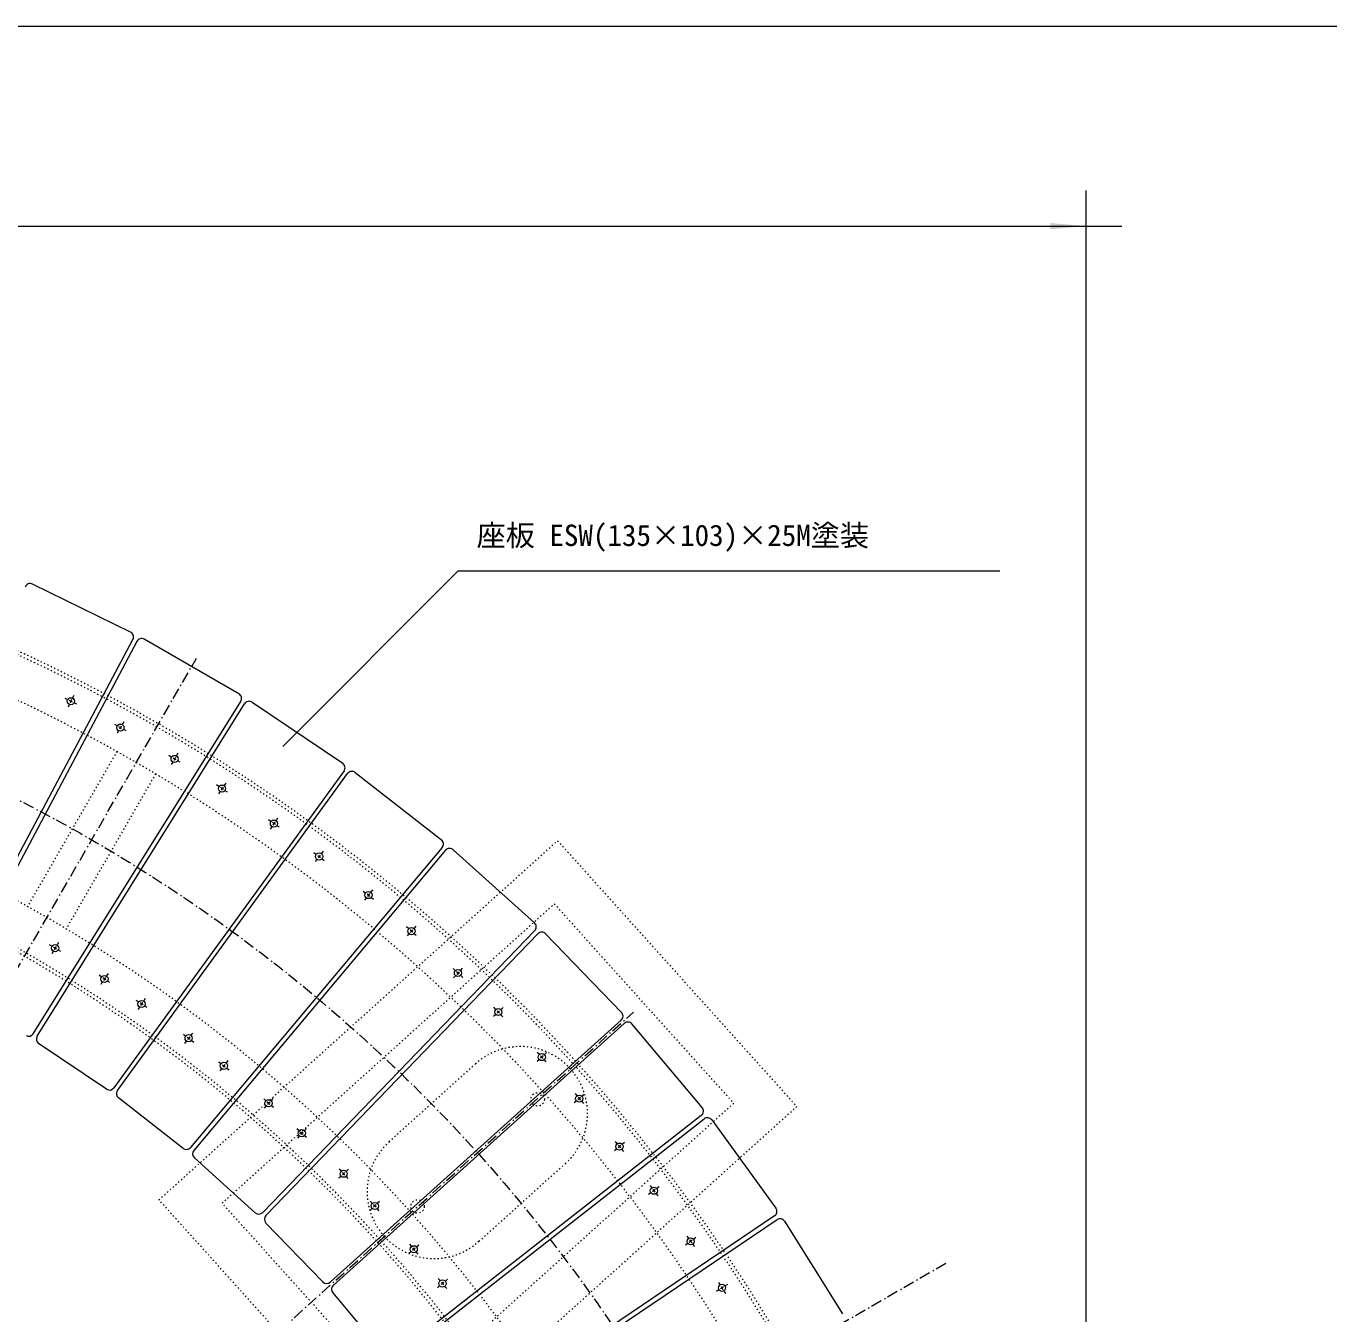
# Model space of a CAD drawing. Units: millimetres, scale not verified. Extents: x -3900 to 3900, y -2750 to 2750.
# Drawn here: x -634 to 823, y 1310 to 2750 of the extents above; entities that cross this region are included whole.
import ezdxf
from ezdxf.enums import TextEntityAlignment as Align

# ---------------------------------------------------------------- set-up
doc = ezdxf.new("R2010")
doc.units = ezdxf.units.MM
doc.header["$LTSCALE"] = 20
doc.linetypes.add('USER5', pattern=[0.208282, 0.069427, -0.138855])
doc.linetypes.add('USER6', pattern=[1.041641, 0.625, -0.208282, 0.069427, -0.138931])
doc.layers.add('0-1_IMPORTED', color=30, linetype='Continuous', lineweight=18)
doc.styles.add('ＭＳ ゴシック', font='')
doc.styles.get('ＭＳ ゴシック').set_extended_font_data('MS Gothic')

msp = doc.modelspace()

# ---------------------------------------------------------------- linework, layer by layer
at = {"layer": '0-1_IMPORTED', "color": 1}
for p, q in [((551.5, 1082.8), (551.5, 2566.34)), ((-3448.5, 2526.34), (551.5, 2526.34)), ((551.5, 2526.34), (591.5, 2526.34)), ((-151.34, 2140.57), (-347.22, 1944.68)), ((455.14, 2140.57), (-151.34, 2140.57))]:
    msp.add_line(p, q, dxfattribs=at)
at = {"layer": '0-1_IMPORTED'}
for p, q in [((-720.31, 1677.66), (-514.69, 2064.39)), ((-510.27, 2062.04), (-715.9, 1675.32)), ((-396.17, 2003.33), (-501.97, 2064.42)), ((-587.99, 1997.05), (-590.7, 1998.37)), ((-583.26, 1996.97), (-585.02, 1993.38)), ((-580.94, 2001.74), (-582.26, 1999.02)), ((-621.94, 1620.87), (-389.84, 1992.31)), ((-586.02, 1991.32), (-587.34, 1988.61)), ((-582.34, 1994.3), (-585.94, 1996.05)), ((-577.58, 1991.97), (-580.29, 1993.29)), ((-532.43, 1967.86), (-535.04, 1969.37)), ((-525.06, 1972.02), (-526.57, 1969.41)), ((-530.88, 1962), (-532.4, 1959.39)), ((-527, 1964.7), (-530.46, 1966.71)), ((-527.72, 1967.43), (-529.73, 1963.98)), ((-522.42, 1962.03), (-525.02, 1963.55)), ((-471.81, 1932.86), (-474.42, 1934.38)), ((-470.26, 1927), (-471.78, 1924.39)), ((-466.38, 1929.7), (-469.83, 1931.71)), ((-467.1, 1932.43), (-469.11, 1928.98)), ((-464.44, 1937.02), (-465.95, 1934.41)), ((-461.79, 1927.03), (-464.4, 1928.55)), ((-418.61, 1899.95), (-421.11, 1901.63)), ((-413.4, 1896.43), (-416.71, 1898.67)), ((-413.94, 1899.21), (-416.17, 1895.89)), ((-410.97, 1903.6), (-412.66, 1901.1)), ((-409, 1893.47), (-411.5, 1895.15)), ((-417.45, 1894), (-419.14, 1891.5)), ((-360.57, 1860.8), (-363.07, 1862.49)), ((-359.42, 1854.85), (-361.11, 1852.35)), ((-355.36, 1857.29), (-358.68, 1859.53)), ((-355.9, 1860.07), (-358.14, 1856.75)), ((-352.94, 1864.46), (-354.62, 1861.96)), ((-350.97, 1854.32), (-353.47, 1856.01)), ((-312.18, 1826.12), (-309.79, 1824.27)), ((-307.99, 1822.87), (-304.83, 1820.41)), ((-305.18, 1823.22), (-307.63, 1820.06)), ((-301.93, 1827.41), (-303.78, 1825.03)), ((-309.04, 1818.25), (-310.89, 1815.87)), ((-303.02, 1819.01), (-300.64, 1817.16)), ((-257.02, 1783.02), (-254.63, 1781.17)), ((-252.83, 1779.77), (-249.67, 1777.32)), ((-250.02, 1780.12), (-252.47, 1776.96)), ((-246.77, 1784.31), (-248.62, 1781.93)), ((-253.88, 1775.16), (-255.73, 1772.78)), ((-247.86, 1775.92), (-245.48, 1774.07)), ((-369.56, 1423.69), (-65.3, 1738.76)), ((-61.71, 1735.28), (-365.96, 1420.22)), ((-206.35, 1741.07), (-208.59, 1743.09)), ((-206.03, 1735.02), (-208.05, 1732.78)), ((-201.68, 1736.87), (-204.65, 1739.54)), ((-201.83, 1739.69), (-204.5, 1736.72)), ((-198.28, 1743.63), (-200.3, 1741.39)), ((-197.74, 1733.32), (-199.98, 1735.34)), ((31.8, 1647.4), (-53.07, 1735.28)), ((-605.47, 1721.35), (-608.08, 1722.87)), ((-600.04, 1718.19), (-603.49, 1720.2)), ((-600.76, 1720.93), (-602.77, 1717.47)), ((-598.09, 1725.51), (-599.61, 1722.9)), ((-603.92, 1715.49), (-605.44, 1712.89)), ((-595.45, 1715.53), (-598.06, 1717.04)), ((-542.48, 1690.75), (-544.16, 1688.25)), ((-154.33, 1694.23), (-156.57, 1696.25)), ((-149.66, 1690.03), (-152.63, 1692.7)), ((-149.81, 1692.85), (-152.48, 1689.88)), ((-146.26, 1696.79), (-148.28, 1694.55)), ((-550.11, 1687.1), (-552.61, 1688.78)), ((-548.96, 1681.15), (-550.64, 1678.65)), ((-544.9, 1683.58), (-548.22, 1685.82)), ((-545.44, 1686.36), (-547.68, 1683.04)), ((-540.51, 1680.62), (-543.01, 1682.3)), ((-154.01, 1688.18), (-156.03, 1685.94)), ((-145.72, 1686.48), (-147.96, 1688.5)), ((-501.02, 1662.79), (-502.71, 1660.29)), ((-508.66, 1659.14), (-511.16, 1660.82)), ((-507.51, 1653.19), (-509.19, 1650.69)), ((-503.45, 1655.62), (-506.77, 1657.86)), ((-503.99, 1658.4), (-506.23, 1655.08)), ((-499.06, 1652.66), (-501.56, 1654.34)), ((-108.97, 1650.86), (-111.06, 1653.03)), ((-104.56, 1649.15), (-107.44, 1646.38)), ((-104.62, 1646.32), (-107.39, 1649.21)), ((-100.73, 1652.82), (-102.91, 1650.73)), ((-294, 1345.7), (31.49, 1638.77)), ((34.84, 1635.06), (-290.65, 1341.98)), ((-109.09, 1644.8), (-111.27, 1642.71)), ((-100.94, 1642.5), (-103.03, 1644.67)), ((121.98, 1540.86), (43.45, 1634.45)), ((-458.21, 1622.96), (-455.83, 1621.11)), ((-454.02, 1619.71), (-450.86, 1617.25)), ((-451.22, 1620.06), (-453.67, 1616.9)), ((-447.97, 1624.25), (-449.81, 1621.87)), ((-544.26, 1561.49), (-620.21, 1612.72)), ((-455.07, 1615.09), (-456.92, 1612.71)), ((-449.06, 1615.85), (-446.68, 1614)), ((-418.73, 1592.11), (-416.35, 1590.26)), ((-414.54, 1588.86), (-411.38, 1586.41)), ((-411.74, 1589.21), (-414.19, 1586.05)), ((-408.48, 1593.4), (-410.33, 1591.02)), ((-60.47, 1594.44), (-62.64, 1592.35)), ((-60.34, 1600.5), (-62.43, 1602.68)), ((-55.93, 1598.8), (-58.82, 1596.03)), ((-55.99, 1595.97), (-58.76, 1598.85)), ((-52.32, 1592.14), (-54.41, 1594.32)), ((-52.11, 1602.47), (-54.28, 1600.38)), ((-415.59, 1584.25), (-417.44, 1581.87)), ((-409.58, 1585.01), (-407.19, 1583.16)), ((-366.2, 1548.59), (-368.44, 1550.61)), ((-361.53, 1544.39), (-364.5, 1547.06)), ((-361.68, 1547.21), (-364.35, 1544.24)), ((-358.13, 1551.15), (-360.15, 1548.91)), ((-18.8, 1548.16), (-21.11, 1546.22)), ((-20.21, 1556.51), (-18.27, 1554.2)), ((-13.98, 1552.2), (-17.05, 1549.63)), ((-16.8, 1552.45), (-14.23, 1549.39)), ((-12.76, 1547.64), (-10.82, 1545.33)), ((-9.92, 1555.61), (-12.23, 1553.67)), ((-365.88, 1542.54), (-367.9, 1540.3)), ((-357.59, 1540.84), (-359.83, 1542.86)), ((-224.06, 1262.62), (121.08, 1532.28)), ((-329.04, 1515.14), (-331.28, 1517.16)), ((-320.97, 1517.69), (-322.99, 1515.45)), ((132.71, 1527.14), (204.52, 1428.3)), ((132.71, 1527.14), (132.71, 1527.14)), ((-328.73, 1509.08), (-330.74, 1506.84)), ((-324.37, 1510.93), (-327.34, 1513.61)), ((-324.52, 1513.75), (-327.2, 1510.78)), ((-320.43, 1507.38), (-322.67, 1509.4)), ((24.78, 1502.89), (26.72, 1500.58)), ((35.07, 1501.99), (32.76, 1500.05)), ((26.2, 1494.54), (23.89, 1492.6)), ((31.01, 1498.58), (27.95, 1496.01)), ((28.19, 1498.83), (30.76, 1495.76)), ((32.23, 1494.01), (34.17, 1491.7)), ((-445.96, 1484.69), (-377.89, 1423.4)), ((-281.93, 1470.07), (-284.01, 1472.25)), ((-273.69, 1472.03), (-275.87, 1469.95)), ((-282.05, 1464.01), (-284.23, 1461.92)), ((-277.52, 1468.36), (-280.4, 1465.59)), ((-277.57, 1465.54), (-280.34, 1468.42)), ((-273.9, 1461.71), (-275.99, 1463.89)), ((64.54, 1445.47), (62.1, 1443.69)), ((63.69, 1453.89), (65.47, 1451.46)), ((69.61, 1449.18), (66.38, 1446.82)), ((66.82, 1449.62), (69.18, 1446.39)), ((70.53, 1444.54), (72.31, 1442.11)), ((73.89, 1452.31), (71.46, 1450.53)), ((-247.12, 1434.03), (-249.21, 1436.21)), ((-242.71, 1432.32), (-245.6, 1429.55)), ((-242.77, 1429.5), (-245.54, 1432.38)), ((-238.89, 1435.99), (-241.06, 1433.91)), ((-247.25, 1427.97), (-249.42, 1425.88)), ((-239.1, 1425.67), (-241.19, 1427.85)), ((203.02, 1419.8), (-160.09, 1174.87)), ((214.26, 1413.86), (214.26, 1413.86)), ((-365.96, 1411.88), (-302.33, 1345.99)), ((-205.29, 1388.15), (-203.35, 1385.84)), ((-195.01, 1387.25), (-197.32, 1385.32)), ((105.68, 1388.84), (103.25, 1387.06)), ((104.83, 1397.26), (106.61, 1394.83)), ((110.76, 1392.55), (107.53, 1390.19)), ((107.96, 1392.98), (110.32, 1389.76)), ((111.67, 1387.91), (113.45, 1385.48)), ((115.04, 1395.68), (112.6, 1393.9)), ((-203.88, 1379.81), (-206.19, 1377.87)), ((-199.07, 1383.85), (-202.13, 1381.27)), ((-201.88, 1384.09), (-199.31, 1381.03)), ((-197.84, 1379.28), (-195.9, 1376.97)), ((-171.74, 1341.5), (-174.05, 1339.56)), ((-173.15, 1349.85), (-171.21, 1347.54)), ((-166.93, 1345.54), (-169.99, 1342.97)), ((-169.74, 1345.79), (-167.17, 1342.73)), ((-165.7, 1340.98), (-163.76, 1338.67)), ((-162.87, 1348.95), (-165.18, 1347.01)), ((140.37, 1345.53), (141.97, 1342.97)), ((143.18, 1341.04), (145.3, 1337.64)), ((150.43, 1343.21), (147.88, 1341.61)), ((-291.23, 1333.66), (-232.35, 1263.49)), ((140.61, 1337.07), (138.05, 1335.47)), ((145.94, 1340.4), (142.55, 1338.28)), ((146.51, 1335.71), (148.11, 1333.15))]:
    msp.add_line(p, q, dxfattribs=at)
at = {"layer": '0-1_IMPORTED', "color": 1, "linetype": 'USER6'}
for p, q in [((-928.04, 1204.27), (-443.5, 2043.51)), ((-674.94, 999.31), (45.22, 1647.75)), ((-843.24, 652.25), (395.75, 1367.58))]:
    msp.add_line(p, q, dxfattribs=at)
at = {"layer": '0-1_IMPORTED', "linetype": 'USER5'}
for p, q in [((-532.65, 1939.1), (-632.65, 1765.89)), ((-489.35, 1914.1), (-589.35, 1740.89)), ((-131.38, 1589.87), (-227.99, 1502.89)), ((-227.99, 1502.89), (-227.99, 1502.89)), ((-127.62, 1391.41), (-31.01, 1478.4)), ((-233.54, 1396.97), (-233.54, 1396.97))]:
    msp.add_line(p, q, dxfattribs=at)
at = {"layer": '0-1_IMPORTED'}
msp.add_lwpolyline([(-3900, 2750), (3900, 2750), (3900, -2750), (-3900, -2750)], close=True, dxfattribs=at)
for points in [[(-517.35, 2072.6), (-627.16, 2126.16), (-627.16, 2126.16)], [(-626.18, 1623.52), (-626.18, 1623.52), (-394.08, 1994.96)], [(-381.4, 1994.1), (-280.11, 1925.79), (-280.11, 1925.79)], [(-278.61, 1917.28), (-278.61, 1917.28), (-536.05, 1562.94)], [(-532.01, 1560), (-532.01, 1560), (-274.56, 1914.35)], [(-266.02, 1915.55), (-169.74, 1840.33), (-169.74, 1840.33)], [(-168.84, 1831.75), (-168.84, 1831.74), (-450.37, 1496.22)], [(-165.01, 1828.53), (-165.01, 1828.53), (-446.54, 1493.01)], [(-65.6, 1747.38), (-156.4, 1829.13), (-156.4, 1829.13)], [(-458.66, 1495.35), (-530.85, 1551.75), (-530.85, 1551.75)], [(-220.98, 1258.68), (-220.98, 1258.68), (124.16, 1528.34), (124.16, 1528.34)], [(-157.29, 1170.72), (205.82, 1415.65), (205.82, 1415.65)], [(214.26, 1413.86), (279.01, 1310.25), (279.01, 1310.25)]]:
    msp.add_lwpolyline(points, dxfattribs=at)
at = {"layer": '0-1_IMPORTED', "linetype": 'USER5'}
for points in [[(-217.95, 1140.53), (-485.6, 1437.79), (-39.71, 1839.27), (227.94, 1542.01)], [(-214.24, 1211.15), (-414.98, 1434.09), (-43.41, 1768.65), (157.33, 1545.71)]]:
    msp.add_lwpolyline(points, close=True, dxfattribs=at)
at = {"layer": '0-1_IMPORTED', "color": 1, "linetype": 'USER6'}
msp.add_circle((-1448.5, 302.8), 1775, dxfattribs=at)
at = {"layer": '0-1_IMPORTED'}
for centre in [(-584.14, 1995.17), (-528.73, 1965.7), (-468.11, 1930.7), (-415.05, 1897.55), (-357.02, 1858.41), (-306.41, 1821.64), (-251.25, 1778.54), (-203.17, 1738.2), (-601.77, 1719.2), (-151.15, 1691.36), (-546.56, 1684.7), (-505.11, 1656.74), (-106, 1647.76), (-452.44, 1618.48), (-412.96, 1587.63), (-57.37, 1597.41), (-363.02, 1545.73), (-15.52, 1550.92), (-325.86, 1512.27), (29.48, 1497.3), (-278.96, 1466.98), (68, 1448), (-244.15, 1430.94), (-200.6, 1382.56), (109.14, 1391.37), (-168.46, 1344.26), (144.24, 1339.34)]:
    msp.add_circle(centre, 4, dxfattribs=at)
at = {"layer": '0-1_IMPORTED', "linetype": 'USER5'}
for centre in [(-61.95, 1550.12), (-196.38, 1430.42)]:
    msp.add_circle(centre, 7.5, dxfattribs=at)
for centre, radius, start, end in [((-1448.5, 302.8), 1921, 30.29764, 89.70236), ((-1448.5, 302.8), 1925, 30.29764, 89.70236), ((-1448.5, 302.8), 1875, 30.30199, 89.69424), ((-1448.5, 302.8), 1675, 30.32107, 89.65811), ((-1448.5, 302.8), 1625, 30.32773, 89.6474), ((-1448.5, 302.8), 1629, 30.32648, 89.64741), ((-81.19, 1534.14), 75, 42.00007, 131.99992), ((-81.19, 1534.14), 75, 312.00005, 42), ((-177.8, 1447.15), 75, 132.00007, 222.00014), ((-177.8, 1447.15), 75, 221.99992, 312.00017)]:
    msp.add_arc(centre, radius, start, end, dxfattribs=at)
at = {"layer": '0-1_IMPORTED'}
for centre, start, end in [((-629.79, 2120.76), 64.00078, 156.00099), ((-519.99, 2067.21), 332.00004, 64.00046), ((-504.97, 2059.23), 60.00005, 152.00088), ((-399.17, 1998.14), 328.00078, 60.00088), ((-384.75, 1989.13), 56.0002, 147.9998), ((-283.46, 1920.81), 323.99954, 55.99995), ((-269.71, 1910.82), 51.99981, 144.00093), ((-173.44, 1835.6), 320.00056, 52.00038), ((-160.41, 1824.67), 48.00024, 139.99985), ((-69.62, 1742.92), 316.00033, 48.00028), ((-57.39, 1731.11), 43.99967, 136.00033), ((27.48, 1643.23), 311.99976, 44.00097), ((38.86, 1630.6), 40.00074, 131.99978), ((-631.27, 1626.7), 240.00074, 328.00017), ((-616.85, 1617.69), 148.00017, 235.99953), ((-540.91, 1566.47), 235.99975, 323.99997), ((-527.15, 1556.47), 144.00033, 232.00056), ((117.39, 1537.01), 307.99962, 40.00037), ((127.85, 1523.61), 36.00025, 128.00019), ((-454.97, 1500.08), 232.00056, 320.00033), ((-441.95, 1489.15), 140.00021, 228.00002), ((199.67, 1424.77), 304.00057, 35.99993), ((-373.87, 1427.86), 227.99963, 316.00007), ((-361.64, 1416.05), 136.00065, 223.99935), ((209.17, 1410.68), 32.00128, 124.00057), ((-298.01, 1350.15), 224.00004, 312.00021), ((-286.64, 1337.52), 131.99963, 220.00014)]:
    msp.add_arc(centre, 6, start, end, dxfattribs=at)
at = {"layer": '0-1_IMPORTED', "color": 1}
msp.add_solid([(551.5, 2526.34), (511.5, 2522.84), (511.5, 2529.84)], dxfattribs=at)

# ---------------------------------------------------------------- texts
at = {"layer": '0-1_IMPORTED', "color": 7, "style": 'ＭＳ ゴシック'}
msp.add_text('座板 ESW(135×103)×25M塗装', height=23.88, dxfattribs=at).set_placement((-130.29, 2161.59), align=Align.BOTTOM_LEFT)

doc.saveas('drawing.dxf')
